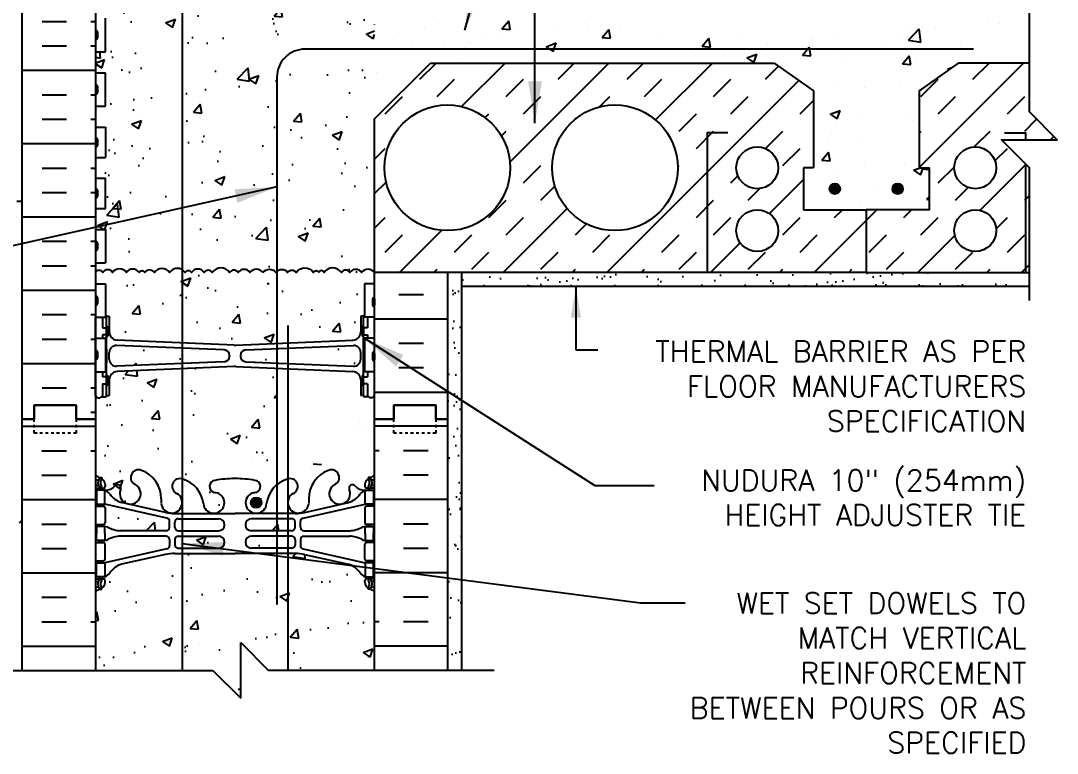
# Model space of a CAD drawing. Header units: inches. Extents: x 192.3 to 286.3, y 36.4 to 105.7.
# Drawn here: x 249.15 to 286.27, y 65.71 to 91.95 of the extents above; entities that cross this region are included whole.
import ezdxf

# ---------------------------------------------------------------- set-up
doc = ezdxf.new("R2010")
doc.units = ezdxf.units.IN
doc.header["$LTSCALE"] = 0.5
doc.header["$MEASUREMENT"] = 0
doc.linetypes.add('DASHED2', pattern=[0.375, 0.25, -0.125])
for name, color, linetype in [('HATCH', 12, 'Continuous'), ('line25', 2, 'Continuous'), ('LINE3', 3, 'Continuous'), ('LINE50', 5, 'Continuous'), ('LINE9', 9, 'Continuous'), ('TEXT', 4, 'Continuous'), ('Web_Edge', 9, 'Continuous')]:
    doc.layers.add(name, color=color, linetype=linetype)
doc.styles.add('DIM', font='romans.shx', dxfattribs={"width": 0.7})
doc.styles.add('ROMANS', font='romans.shx', dxfattribs={"height": 0.75})
doc.styles.get("Standard").update_dxf_attribs({"font": 'romans.shx', "height": 0.75})
doc.linetypes.add('STEEL', pattern='A,0.5,-0.2,["X",Standard,S=0.1,R=0,X=-0.1,Y=-0.05],-0.1', length=0.8)
doc.dimstyles.new('ext_12', dxfattribs={"dimscale": 12, "dimtxt": 0.09375, "dimasz": 0.09375, "dimexe": 0.09375, "dimexo": 0.0625, "dimgap": 0.0625, "dimtad": 1, "dimdec": 1, "dimzin": 3, "dimdsep": 46, "dimlunit": 4, "dimtxsty": 'DIM', "dimcen": 0.09, "dimdle": 0.09375, "dimclrt": 4, "dimadec": 0, "dimazin": 0, "dimtfac": 1, "dimtdec": 1, "dimtmove": 2, "dimatfit": 3, "dimfxl": 1, "dimfrac": 2, "dimtolj": 1, "dimtzin": 0, "dimarcsym": 0})
doc.dimstyles.new('ext_8', dxfattribs={"dimscale": 8, "dimtxt": 0.09375, "dimasz": 0.09375, "dimexe": 0.09375, "dimexo": 0.0625, "dimgap": 0.0625, "dimtad": 1, "dimdec": 1, "dimzin": 3, "dimdsep": 46, "dimlunit": 4, "dimtxsty": 'DIM', "dimcen": 0.09, "dimdle": 0.09375, "dimclrt": 4, "dimadec": 0, "dimazin": 0, "dimtfac": 1, "dimtdec": 1, "dimtmove": 2, "dimatfit": 3, "dimfxl": 1, "dimfrac": 2, "dimtolj": 1, "dimtzin": 0, "dimarcsym": 0})
pattern_1 = [(50, (0, 0), (3.5863, -0.31376), [0.375, -4.125]), (355, (0, 0), (-0.693757, 3.76096), [0.3, -3.3]), (100.4514, (0.299, -0.026), (2.892547, 3.447198), [0.3187, -3.50571]), (46.1842, (0, 1), (5.336205, -0.827595), [0.5625, -6.1875]), (96.6356, (0.4447, 0.931), (4.67331, 4.87059), [0.47805, -5.25856]), (351.1842, (0, 1), (4.67331, 4.87059), [0.45, -4.95]), (21, (0.5, 0.75), (2.984535, -2.013094), [0.375, -4.125]), (326, (0.5, 0.75), (1.216577, 3.62575), [0.3, -3.3]), (71.4514, (0.7487, 0.5822), (4.201113, 1.612652), [0.3187, -3.50571]), (37.5, (0, 0), (0.060799, 1.664469), [0, -3.26, 0, -3.35, 0, -3.3125]), (7.5, (0, 0), (1.315348, 1.972059), [0, -1.91, 0, -3.185, 0, -1.2625]), (327.5, (-1.115, 0), (2.669112, -0.1127744), [0, -1.25, 0, -3.9, 0, -5.175]), (317.5, (-1.615, 0), (2.91593, 0.500525), [0, -1.625, 0, -2.59, 0, -3.675])]

msp = doc.modelspace()

# ---------------------------------------------------------------- hatches: boundary and pattern name
at = {"layer": 'HATCH'}
h = msp.add_hatch(dxfattribs=at)
h.set_pattern_fill('AR-CONC', color=256, scale=0.5)
h.set_pattern_definition([(50, (0, 0), (3.5863, -0.31376), [0.375, -4.125]), (355, (0, 0), (-0.693757, 3.76096), [0.3, -3.3]), (100.4514, (0.299, -0.026), (2.892544, 3.4472), [0.3187, -3.50571]), (46.1842, (0, 1), (5.33621, -0.827596), [0.5625, -6.1875]), (96.6356, (0.4447, 0.931), (4.67331, 4.87059), [0.47805, -5.25857]), (351.1842, (0, 1), (4.67331, 4.87059), [0.45, -4.95]), (21, (0.5, 0.75), (2.984535, -2.013094), [0.375, -4.125]), (326, (0.5, 0.75), (1.216577, 3.62575), [0.3, -3.3]), (71.4514, (0.7487, 0.5822), (4.20111, 1.612656), [0.3187, -3.50571]), (37.5, (0, 0), (0.060799, 1.664469), [0, -3.26, 0, -3.35, 0, -3.3125]), (7.5, (0, 0), (1.315348, 1.972059), [0, -1.91, 0, -3.185, 0, -1.2625]), (327.5, (-1.115, 0), (2.669112, -0.1127744), [0, -1.25, 0, -3.9, 0, -5.175]), (317.5, (-1.615, 0), (2.91593, 0.500525), [0, -1.625, 0, -2.59, 0, -3.675])])
h.paths.add_polyline_path([(261.587, 72.037), (261.482, 72.037, -0.168672), (261.296, 72.187, 0.17445), (260.888, 72.482), (259.307, 72.835, 0.054974), (258.981, 72.871), (256.823, 72.871), (254.665, 72.871, 0.054974), (254.338, 72.835), (252.757, 72.482, 0.17445), (252.35, 72.187, -0.168672), (252.164, 72.037), (252.059, 72.037), (252.059, 71.967), (252.106, 71.967, -0.414214), (252.169, 71.905), (252.169, 71.837, -0.249069), (252.059, 71.63), (252.059, 71.588), (251.969, 71.588, 0.088416), (251.823, 71.491), (251.823, 68.683), (256.026, 68.683), (257.026, 67.683), (257.026, 69.683), (258.026, 68.683), (261.823, 68.683), (261.823, 71.491, 0.08841), (261.677, 71.588), (261.587, 71.588), (261.587, 71.63, -0.249069), (261.477, 71.837), (261.477, 71.905, -0.414214), (261.539, 71.967), (261.587, 71.967)])
h.paths.add_polyline_path([(261.823, 104.683), (261.279, 104.683), (261.306, 104.535), (261.007, 104.562), (261.109, 104.683), (257.698, 104.683), (256.698, 105.683), (256.698, 103.683), (255.698, 104.683), (251.823, 104.683), (251.823, 101.876, 0.088416), (251.969, 101.778), (252.059, 101.778), (252.059, 101.736, -0.249069), (252.169, 101.529), (252.169, 101.462, -0.414214), (252.106, 101.399), (252.059, 101.399), (252.059, 101.329), (252.164, 101.329, -0.168672), (252.35, 101.18, 0.17445), (252.757, 100.884), (254.338, 100.531, 0.054974), (254.665, 100.495), (256.823, 100.495), (258.981, 100.495, 0.054974), (259.307, 100.531), (260.888, 100.884, 0.17445), (261.296, 101.18, -0.168672), (261.482, 101.329), (261.587, 101.329), (261.587, 101.399), (261.539, 101.399, -0.414214), (261.477, 101.462), (261.477, 101.529, -0.249069), (261.587, 101.736), (261.587, 101.778), (261.677, 101.778, 0.08841), (261.823, 101.876)])
h = msp.add_hatch(dxfattribs=at)
h.set_pattern_fill('INSUL', color=256, scale=7, style=0)
h.set_pattern_definition([(0, (-2674.339, -319.3263), (0, 2.625), []), (0, (-2674.339, -318.4513), (0, 2.625), [0.875, -0.875]), (0, (-2674.339, -317.5763), (0, 2.625), [0.875, -0.875])])
h.paths.add_polyline_path([(249.198, 77.683), (249.635, 77.683), (249.635, 78.183), (251.135, 78.183), (251.135, 77.683), (251.823, 77.683), (251.823, 95.683), (251.135, 95.683), (251.135, 96.183), (249.635, 96.183), (249.635, 95.683), (249.198, 95.683)])
h = msp.add_hatch(dxfattribs=at)
h.set_pattern_fill('INSUL', color=256, scale=7, style=0)
h.set_pattern_definition([(0, (66.69, -49.9766), (0, 2.625), []), (0, (66.69, -49.1016), (0, 2.625), [0.875, -0.875]), (0, (66.69, -48.2266), (0, 2.625), [0.875, -0.875])])
h.paths.add_polyline_path([(264.448, 95.683), (264.01, 95.683), (264.01, 96.183), (262.51, 96.183), (262.51, 95.683), (261.823, 95.683), (261.823, 92.433), (264.448, 92.433)])
h.paths.add_polyline_path([(264.448, 82.933), (261.823, 82.933), (261.823, 77.683), (262.51, 77.683), (262.51, 78.183), (264.01, 78.183), (264.01, 77.683), (264.448, 77.683)])
h = msp.add_hatch(dxfattribs=at)
h.set_pattern_fill('AR-CONC', color=256, scale=0.5, style=0)
h.set_pattern_definition(pattern_1)
edge = h.paths.add_edge_path()
edge.add_line((251.823, 92.038), (252.188, 92.038))
edge.add_line((252.188, 92.038), (252.188, 90.838))
edge.add_line((252.188, 90.838), (251.823, 90.838))
edge.add_line((251.823, 90.838), (251.823, 90.088))
edge.add_line((251.823, 90.088), (252.188, 90.088))
edge.add_line((252.188, 90.088), (252.188, 88.888))
edge.add_line((252.188, 88.888), (251.823, 88.888))
edge.add_line((251.823, 88.888), (251.823, 88.138))
edge.add_line((251.823, 88.138), (252.188, 88.138))
edge.add_line((252.188, 88.138), (252.188, 87.058))
edge.add_line((252.188, 87.058), (251.823, 87.058))
edge.add_line((251.823, 87.058), (251.823, 86.308))
edge.add_line((251.823, 86.308), (252.188, 86.308))
edge.add_line((252.188, 86.308), (252.188, 85.228))
edge.add_line((252.188, 85.228), (251.823, 85.228))
edge.add_line((251.823, 85.228), (251.823, 84.478))
edge.add_line((251.823, 84.478), (252.188, 84.478))
edge.add_line((252.188, 84.478), (252.188, 83.278))
edge.add_line((252.188, 83.278), (251.823, 83.278))
edge.add_line((251.823, 83.278), (251.823, 82.94))
edge.add_arc((251.954, 82.852), 0.158, 32.6318, 146.1455, ccw=False)
edge.add_arc((252.265, 82.813), 0.217, 35, 145, ccw=False)
edge.add_arc((252.688, 82.765), 0.3, 35, 145, ccw=False)
edge.add_arc((253.161, 82.778), 0.278, 35, 145, ccw=False)
edge.add_arc((253.489, 82.867), 0.122, 35, 145, ccw=False)
edge.add_arc((253.762, 82.816), 0.211, 35, 145, ccw=False)
edge.add_arc((254.208, 82.746), 0.333, 35, 145, ccw=False)
edge.add_arc((254.758, 82.743), 0.339, 59.3989, 145, ccw=False)
edge.add_line((254.931, 83.035), (254.931, 92.53))
edge.add_arc((254.758, 92.239), 0.339, 59.3989, 145)
edge.add_arc((254.208, 92.242), 0.333, 35, 145)
edge.add_arc((253.762, 92.312), 0.211, 35, 145)
edge.add_arc((253.489, 92.363), 0.122, 35, 145)
edge.add_arc((253.161, 92.274), 0.278, 35, 145)
edge.add_arc((252.688, 92.261), 0.3, 35, 145)
edge.add_arc((252.265, 92.309), 0.217, 35, 73.5627)
edge.add_line((252.326, 92.517), (252.326, 92.399))
edge.add_line((252.326, 92.399), (252.226, 92.399))
edge.add_arc((252.176, 92.399), 0.05, -90, 0, ccw=False)
edge.add_line((252.176, 92.349), (252.026, 92.349))
edge.add_line((252.026, 92.349), (251.996, 92.319))
edge.add_line((251.996, 92.319), (251.906, 92.319))
edge.add_line((251.906, 92.319), (251.823, 92.403))
edge.add_line((251.823, 92.403), (251.823, 92.038))
h = msp.add_hatch(dxfattribs=at)
h.set_pattern_fill('AR-CONC', color=256, scale=0.5, style=0)
h.set_pattern_definition([(50, (-3.0853, 7.8178), (3.5863, -0.31376), [0.375, -4.125]), (355, (-3.0853, 7.8178), (-0.693757, 3.76096), [0.3, -3.3]), (100.4514, (-2.7865, 7.7916), (2.892547, 3.447198), [0.3187, -3.50571]), (46.1842, (-3.0853, 8.818), (5.336205, -0.827595), [0.5625, -6.1875]), (96.6356, (-2.6406, 8.749), (4.67331, 4.87059), [0.47805, -5.25856]), (351.1842, (-3.0853, 8.818), (4.67331, 4.87059), [0.45, -4.95]), (21, (-2.5853, 8.5678), (2.984535, -2.013094), [0.375, -4.125]), (326, (-2.5853, 8.5678), (1.216577, 3.62575), [0.3, -3.3]), (71.4514, (-2.3366, 8.4), (4.201113, 1.612652), [0.3187, -3.50571]), (37.5, (-3.0853, 7.8178), (0.060799, 1.664469), [0, -3.26, 0, -3.35, 0, -3.3125]), (7.5, (-3.0853, 7.8178), (1.315348, 1.972059), [0, -1.91, 0, -3.185, 0, -1.2625]), (327.5, (-4.2003, 7.8178), (2.669112, -0.1127744), [0, -1.25, 0, -3.9, 0, -5.175]), (317.5, (-4.7003, 7.8178), (2.91593, 0.500525), [0, -1.625, 0, -2.59, 0, -3.675])])
h.paths.add_polyline_path([(253.322, 92.5, 0.416028), (252.934, 92.433, 0.520567), (252.442, 92.433, 0.520567), (252.087, 92.433, 0.540212), (251.823, 92.436), (251.823, 92.038), (252.188, 92.038), (252.188, 90.838), (251.823, 90.838), (251.823, 90.088), (252.188, 90.088), (252.188, 88.888), (251.823, 88.888), (251.823, 88.138), (252.188, 88.138), (252.188, 87.058), (251.823, 87.058), (251.823, 86.308), (252.188, 86.308), (252.188, 85.228), (251.823, 85.228), (251.823, 84.478), (252.188, 84.478), (252.188, 83.278), (251.823, 83.278), (251.823, 82.94, -0.540212), (252.087, 82.937, -0.520567), (252.442, 82.937, -0.520567), (252.934, 82.937, -0.416028), (253.322, 83.005)])
h = msp.add_hatch(dxfattribs=at)
h.set_pattern_fill('AR-CONC', color=256, scale=0.5, style=0)
h.set_pattern_definition(pattern_1)
h.paths.add_polyline_path([(258.323, 89.933, -0.414214), (259.323, 90.933), (261.823, 90.933), (261.823, 92.396), (261.746, 92.319), (261.656, 92.319), (261.626, 92.349), (261.476, 92.349, -0.414214), (261.426, 92.399), (261.326, 92.399), (261.326, 92.513, 0.118855), (261.236, 92.433, 0.48966), (260.77, 92.433, 0.48966), (260.303, 92.433, 0.520567), (259.884, 92.433, 0.520567), (259.578, 92.433, 0.224697), (259.296, 92.594, 0.224697), (259.014, 92.433, 0.520567), (258.708, 92.433, 0.520567), (258.289, 92.433, 0.48966), (257.823, 92.433, 0.48966), (257.356, 92.433, 0.520567), (256.937, 92.433, 0.520567), (256.631, 92.433, 0.520567), (256.01, 92.433, 0.520567), (255.718, 92.433, 0.520567), (255.263, 92.433, 0.520567), (255.036, 92.433, 0.106864), (254.931, 92.53), (254.931, 83.035, -0.106864), (255.036, 82.937, -0.520567), (255.263, 82.937, -0.520567), (255.718, 82.937, -0.520567), (256.01, 82.937, -0.520567), (256.631, 82.937, -0.520567), (256.937, 82.937, -0.520567), (257.356, 82.937, -0.48966), (257.823, 82.937, -0.48966), (258.289, 82.937, -0.050478), (258.323, 82.977)])
h = msp.add_hatch(dxfattribs=at)
h.set_pattern_fill('AR-CONC', color=256, scale=0.5, style=0)
h.set_pattern_definition(pattern_1)
h.paths.add_polyline_path([(261.823, 90.933), (259.323, 90.933, 0.414214), (258.323, 89.933), (258.323, 82.977, -0.458053), (258.708, 82.937, -0.520567), (259.014, 82.937, -0.520567), (259.636, 82.937, -0.715411), (259.823, 82.933, -0.715411), (260.01, 82.937, -0.520567), (260.631, 82.937, -0.520567), (260.937, 82.937, -0.520567), (261.356, 82.937, -0.48966), (261.823, 82.937), (261.823, 83.278), (261.458, 83.278), (261.458, 84.478), (261.823, 84.478)])
h = msp.add_hatch(dxfattribs=at)
h.set_pattern_fill('AR-CONC', color=256, scale=0.5, style=0)
h.set_pattern_definition(pattern_1)
h.paths.add_polyline_path([(254.931, 83.035, 0.391901), (254.481, 82.937, 0.520567), (253.935, 82.937, 0.520567), (253.589, 82.937, 0.520567), (253.389, 82.937, 0.520567), (252.934, 82.937, 0.520567), (252.442, 82.937, 0.520567), (252.087, 82.937, 0.540212), (251.823, 82.94), (251.823, 82.528), (252.188, 82.528), (252.188, 81.416, -0.327813), (252.223, 81.368), (252.323, 81.368), (252.323, 80.807, 0.390098), (252.598, 80.508), (254.931, 80.407)])
h = msp.add_hatch(dxfattribs=at)
h.set_pattern_fill('AR-CONC', color=256, scale=0.5, style=0)
h.set_pattern_definition(pattern_1)
h.paths.add_polyline_path([(258.323, 82.977, 0.050478), (258.289, 82.937, 0.48966), (257.823, 82.937, 0.48966), (257.356, 82.937, 0.520567), (256.937, 82.937, 0.520567), (256.631, 82.937, 0.520567), (256.01, 82.937, 0.520567), (255.718, 82.937, 0.520567), (255.263, 82.937, 0.520567), (255.036, 82.937, 0.106864), (254.931, 83.035), (254.931, 80.407), (256.806, 80.325, 0.020761), (256.823, 80.324, 0.020761), (256.839, 80.325), (258.323, 80.389)])
h = msp.add_hatch(dxfattribs=at)
h.set_pattern_fill('AR-CONC', color=256, scale=0.5, style=0)
h.set_pattern_definition(pattern_1)
h.paths.add_polyline_path([(259.636, 82.937, 0.520567), (259.014, 82.937, 0.520567), (258.708, 82.937, 0.458053), (258.323, 82.977), (258.323, 80.389), (261.048, 80.508, 0.390098), (261.323, 80.807), (261.323, 81.368), (261.423, 81.368, -0.327813), (261.458, 81.416), (261.458, 82.528), (261.823, 82.528), (261.823, 82.937, 0.48966), (261.356, 82.937, 0.520567), (260.937, 82.937, 0.520567), (260.631, 82.937, 0.520567), (260.01, 82.937, 0.715411), (259.823, 82.933, 0.715411)])
h = msp.add_hatch(dxfattribs=at)
h.set_pattern_fill('AR-SAND', color=256, scale=0.5, style=0)
h.set_pattern_definition([(37.5, (66.68995, -49.9766), (-0.0314967, 0.963412), [0, -0.76, 0, -0.85, 0, -0.8125]), (7.5, (66.69, -49.9766), (0.8848884, 1.411073), [0, -0.41, 0, -0.685, 0, -0.2625]), (327.5, (66.07495, -49.9766), (1.557071, 0.0028295), [0, -0.25, 0, -0.9, 0, -1.175]), (317.5, (66.075, -49.9766), (1.503063, 0.438838), [0, -0.125, 0, -0.59, 0, -0.675])])
h.paths.add_polyline_path([(264.948, 82.933), (264.448, 82.933), (264.448, 77.683), (264.448, 68.683), (264.948, 68.683)])
h = msp.add_hatch(dxfattribs=at)
h.set_pattern_fill('AR-SAND', color=256, scale=0.5, style=0)
h.set_pattern_definition([(37.5, (61.8866, 8.7949), (-0.0314967, 0.963412), [0, -0.76, 0, -0.85, 0, -0.8125]), (7.5, (61.8866, 8.7949), (0.8848884, 1.411073), [0, -0.41, 0, -0.685, 0, -0.2625]), (327.5, (61.2716, 8.7949), (1.557071, 0.0028295), [0, -0.25, 0, -0.9, 0, -1.175]), (317.5, (61.2716, 8.7949), (1.503063, 0.438838), [0, -0.125, 0, -0.59, 0, -0.675])])
h.paths.add_polyline_path([(264.948, 82.933), (264.948, 82.433), (285.265, 82.433), (285.265, 82.933), (279.426, 82.933)])
h = msp.add_hatch(dxfattribs=at)
h.set_pattern_fill('AR-CONC', color=256, scale=0.5, style=0)
h.set_pattern_definition(pattern_1)
h.paths.add_polyline_path([(254.931, 80.224), (252.583, 80.317, 0.425773), (252.323, 80.067), (252.323, 79.829, 0.425773), (252.583, 79.58), (254.931, 79.672)])
h = msp.add_hatch(dxfattribs=at)
h.set_pattern_fill('AR-CONC', color=256, scale=0.5, style=0)
h.set_pattern_definition(pattern_1)
h.paths.add_polyline_path([(258.323, 80.209), (257.206, 80.165, 0.390098), (257.023, 79.966), (257.023, 79.931, 0.390098), (257.206, 79.731), (258.323, 79.687)])
h = msp.add_hatch(dxfattribs=at)
h.set_pattern_fill('AR-CONC', color=256, scale=0.5, style=0)
h.set_pattern_definition(pattern_1)
h.paths.add_polyline_path([(261.323, 80.067, 0.425773), (261.063, 80.317), (258.715, 80.224), (258.715, 79.672), (261.063, 79.58, 0.425773), (261.323, 79.829)])
h = msp.add_hatch(dxfattribs=at)
h.set_pattern_fill('AR-CONC', color=256, scale=0.5, style=0)
h.set_pattern_definition(pattern_1)
h.paths.add_polyline_path([(254.931, 79.49), (252.598, 79.388, 0.390098), (252.323, 79.089), (252.323, 78.528), (252.223, 78.528, -0.414214), (252.173, 78.478), (252.023, 78.478), (251.993, 78.448), (251.903, 78.448), (251.823, 78.528), (251.823, 77.683), (251.823, 75.683, 0.088416), (251.969, 75.586), (252.059, 75.586), (252.059, 75.544, -0.249069), (252.169, 75.337), (252.169, 75.27, -0.414214), (252.106, 75.207), (252.059, 75.207), (252.059, 75.137), (252.164, 75.137, -0.155529), (252.339, 75.003, 0.180914), (252.757, 74.692), (254.338, 74.339, 0.054974), (254.665, 74.303), (254.931, 74.303), (254.931, 74.693, -0.963626), (254.182, 74.666), (254.182, 74.831, 0.311223), (253.473, 75.847, 1.000415), (253.26, 75.335, -1.000415), (253.473, 75.847, -0.311223), (254.182, 74.831), (254.182, 74.666, 1.661382), (254.743, 75.018, -0.95183), (254.931, 75.539)])
h = msp.add_hatch(dxfattribs=at)
h.set_pattern_fill('AR-CONC', color=256, scale=0.5, style=0)
h.set_pattern_definition(pattern_1)
h.paths.add_polyline_path([(258.323, 79.507), (256.839, 79.572, 0.020761), (256.823, 79.573, 0.020761), (256.806, 79.572), (254.931, 79.49), (254.931, 75.539, -0.024679), (254.957, 75.53, -0.30095), (255.693, 74.657, 1.661382), (256.254, 75.01, 0.055617), (256.075, 75.056, -0.843243), (256.109, 75.488, -0.047544), (256.823, 75.553, -0.047544), (257.537, 75.488, -0.843243), (257.571, 75.056, 0.055617), (257.392, 75.01, 1.661382), (257.953, 74.657, -0.193861), (258.323, 75.336)])
h.paths.add_polyline_path([(257.769, 74.689, -1), (257.394, 74.689, -1)], flags=16)
h = msp.add_hatch(dxfattribs=at)
h.set_pattern_fill('AR-CONC', color=256, scale=0.5, style=0)
h.set_pattern_definition(pattern_1)
h.paths.add_polyline_path([(254.479, 74.018, 0.351061), (254.381, 74.14), (252.164, 74.637), (252.059, 74.637), (252.059, 74.567), (252.106, 74.567, -0.414214), (252.169, 74.505), (252.169, 73.97, -0.414214), (252.106, 73.907), (252.059, 73.907), (252.059, 73.837), (252.155, 73.837, -0.134256), (252.267, 73.809, 0.100756), (252.716, 73.681), (254.354, 73.681, 0.414214), (254.479, 73.806)])
h = msp.add_hatch(dxfattribs=at)
h.set_pattern_fill('AR-CONC', color=256, scale=0.5, style=0)
h.set_pattern_definition(pattern_1)
h.paths.add_polyline_path([(258.323, 74.116), (257.414, 74.116, 1), (257.414, 73.682), (258.323, 73.682)], flags=17)
h.paths.add_polyline_path([(258.715, 74.116), (258.323, 74.116), (258.323, 73.682), (258.715, 73.682)], flags=16)
h = msp.add_hatch(dxfattribs=at)
h.set_pattern_fill('AR-CONC', color=256, scale=0.5, style=0)
h.set_pattern_definition(pattern_1)
h.paths.add_polyline_path([(256.231, 73.492), (254.931, 73.492), (254.931, 73.058), (256.231, 73.058, 1)], flags=17)
h = msp.add_hatch(dxfattribs=at)
h.set_pattern_fill('AR-CONC', color=256, scale=0.5, style=0)
h.set_pattern_definition(pattern_1)
h.paths.add_polyline_path([(258.323, 73.492), (257.414, 73.492, 1), (257.414, 73.058), (258.323, 73.058)], flags=17)
h.paths.add_polyline_path([(258.715, 73.492), (258.323, 73.492), (258.323, 73.058), (258.715, 73.058)], flags=16)
at = {"layer": 'LINE3'}
for points in [[(278.488, 85.933, 1), (278.113, 85.933, 1)], [(280.738, 85.933, 1), (280.363, 85.933, 1)], [(257.769, 74.689, 1), (257.394, 74.689, 1)]]:
    msp.add_hatch(color=256, dxfattribs=at).paths.add_polyline_path(points)

# ---------------------------------------------------------------- linework, layer by layer
at = {"layer": 'HATCH'}
for p, q in [((263.609, 91.694), (263.609, 91.694)), ((264.122, 91.845), (264.122, 91.845)), ((266.382, 91.664), (266.623, 91.951)), ((266.681, 91.638), (266.623, 91.951)), ((266.792, 91.733), (266.792, 91.733)), ((268.249, 91.742), (268.249, 91.742)), ((269.38, 91.837), (269.38, 91.837)), ((280.97, 91.797), (280.97, 91.797)), ((281.922, 91.689), (281.922, 91.689)), ((283.816, 91.939), (283.816, 91.939)), ((284.212, 91.849), (284.212, 91.849)), ((265.652, 91.368), (265.652, 91.368)), ((266.222, 91.421), (266.222, 91.421)), ((266.382, 91.664), (266.681, 91.638)), ((269.461, 91.62), (269.461, 91.62)), ((269.968, 91.35), (270.209, 91.638)), ((269.968, 91.35), (270.267, 91.324)), ((270.267, 91.324), (270.209, 91.637)), ((270.639, 91.597), (270.639, 91.597)), ((272.13, 91.507), (272.13, 91.507)), ((273.554, 91.036), (273.795, 91.324)), ((273.853, 91.01), (273.795, 91.324)), ((274.799, 91.394), (274.799, 91.394)), ((278.445, 91.477), (278.445, 91.477)), ((280.67, 91.524), (280.67, 91.524)), ((280.933, 91.253), (281.323, 91.659)), ((281.296, 91.349), (281.296, 91.349)), ((281.378, 91.184), (281.323, 91.659)), ((262.508, 91.287), (262.508, 91.287)), ((263.126, 91.047), (263.126, 91.047)), ((264.328, 91.172), (264.328, 91.172)), ((265.076, 91.007), (265.076, 91.007)), ((265.177, 91.174), (265.177, 91.174)), ((267.723, 91.097), (267.723, 91.097)), ((267.846, 91.061), (267.846, 91.061)), ((267.968, 91.02), (268.318, 91.154)), ((267.968, 91.02), (268.217, 90.852)), ((268.217, 90.852), (268.318, 91.154)), ((270.515, 90.948), (270.515, 90.948)), ((273.554, 91.036), (273.853, 91.01)), ((275.878, 91.125), (275.878, 91.125)), ((277.141, 90.723), (277.382, 91.01)), ((277.44, 90.696), (277.382, 91.01)), ((277.468, 91.282), (277.468, 91.282)), ((277.513, 91.109), (277.513, 91.109)), ((280.137, 91.169), (280.137, 91.169)), ((280.933, 91.253), (281.378, 91.184)), ((282.806, 91.056), (282.806, 91.056)), ((264.807, 90.596), (264.807, 90.596)), ((273.184, 90.835), (273.184, 90.835)), ((273.281, 90.75), (273.281, 90.75)), ((274.367, 90.695), (274.367, 90.695)), ((275.154, 90.619), (275.504, 90.754)), ((275.154, 90.619), (275.403, 90.452)), ((275.403, 90.452), (275.504, 90.754)), ((275.619, 90.859), (275.619, 90.859)), ((275.853, 90.723), (275.853, 90.723)), ((277.141, 90.723), (277.439, 90.697)), ((278.38, 90.848), (278.38, 90.848)), ((278.522, 90.61), (278.522, 90.61)), ((280.727, 90.409), (280.968, 90.696)), ((281.026, 90.383), (280.968, 90.696)), ((263.442, 89.854), (264.022, 90.433)), ((264.938, 88.874), (266.497, 90.433)), ((266.666, 86.891), (270.209, 90.433)), ((268.392, 89.854), (268.972, 90.433)), ((270.867, 89.854), (271.446, 90.433)), ((271.885, 88.396), (273.921, 90.433)), ((275.817, 89.854), (276.287, 90.324)), ((280.727, 90.409), (281.026, 90.383)), ((281.191, 90.497), (281.191, 90.497)), ((281.316, 86.691), (285.058, 90.433)), ((282.339, 90.219), (282.508, 90.284)), ((282.339, 90.219), (282.379, 90.193)), ((283.241, 89.854), (283.821, 90.433)), ((283.507, 90.508), (283.507, 90.508)), ((261.891, 90.095), (261.891, 90.095)), ((264.061, 89.235), (264.68, 89.854)), ((266.536, 89.235), (267.155, 89.854)), ((271.486, 89.235), (272.104, 89.854)), ((273.961, 89.235), (274.579, 89.854)), ((280.91, 90.133), (280.91, 90.133)), ((281.385, 89.235), (282.004, 89.854)), ((270.134, 82.933), (277.013, 89.812)), ((278.384, 89.813), (278.384, 89.813)), ((279.355, 89.552), (279.355, 89.552)), ((280.607, 89.717), (280.607, 89.717)), ((262.205, 88.616), (262.824, 89.235)), ((267.155, 88.616), (267.773, 89.235)), ((269.879, 88.866), (270.248, 89.235)), ((274.579, 88.616), (275.198, 89.235)), ((277.054, 88.616), (277.536, 89.098)), ((282.004, 88.616), (282.623, 89.235)), ((284.479, 88.616), (285.098, 89.235)), ((278.138, 88.606), (278.488, 88.741)), ((278.387, 88.438), (278.489, 88.741)), ((265.781, 88.48), (265.917, 88.616)), ((272.723, 87.998), (273.342, 88.616)), ((278.138, 88.606), (278.387, 88.439)), ((279.142, 88.627), (279.142, 88.627)), ((280.849, 88.468), (280.849, 88.468)), ((281.09, 88.366), (281.09, 88.366)), ((285.098, 87.998), (285.524, 88.424)), ((266.364, 87.826), (266.536, 87.998)), ((273.342, 87.379), (273.961, 87.998)), ((275.817, 87.379), (276.435, 87.998)), ((278.323, 88.148), (278.323, 88.148)), ((281.185, 87.994), (281.185, 87.994)), ((281.316, 87.928), (281.385, 87.998)), ((283.295, 87.432), (283.86, 87.998)), ((278.174, 87.865), (278.174, 87.865)), ((279.291, 87.745), (279.291, 87.745)), ((286.021, 87.683), (286.143, 87.805)), ((261.823, 86.997), (262.205, 87.379)), ((276.435, 86.76), (277.054, 87.379)), ((277.834, 86.962), (278.075, 87.249)), ((278.04, 87.58), (278.04, 87.58)), ((278.133, 86.935), (278.075, 87.249)), ((284.035, 86.935), (284.479, 87.379)), ((277.834, 86.962), (278.133, 86.936)), ((267.155, 86.141), (267.773, 86.76)), ((272.676, 86.713), (272.723, 86.76)), ((278.262, 86.484), (278.262, 86.484)), ((279.372, 86.767), (279.372, 86.767)), ((280.788, 86.804), (280.788, 86.804)), ((281.123, 86.593), (281.357, 86.683)), ((281.123, 86.593), (281.372, 86.426)), ((281.372, 86.425), (281.458, 86.683)), ((281.421, 86.648), (281.45, 86.683)), ((281.421, 86.648), (281.676, 86.626)), ((282.004, 86.141), (282.58, 86.717)), ((283.501, 85.163), (285.143, 86.805)), ((261.823, 85.759), (262.235, 86.171)), ((274.579, 86.141), (274.831, 86.393)), ((275.957, 85.045), (277.176, 86.263)), ((267.773, 85.523), (268.275, 86.024)), ((275.198, 85.523), (275.614, 85.939)), ((277.976, 85.773), (277.976, 85.773)), ((278.169, 86.072), (278.169, 86.072)), ((279.87, 86.022), (279.87, 86.022)), ((280.838, 85.96), (280.838, 85.96)), ((282.623, 85.523), (283.077, 85.977)), ((265.917, 84.904), (266.536, 85.523)), ((273.342, 84.904), (273.961, 85.523)), ((279.223, 85.401), (279.223, 85.401)), ((281.596, 85.555), (281.676, 85.638)), ((281.596, 85.555), (281.676, 85.542)), ((285.098, 85.523), (285.265, 85.69)), ((266.421, 82.933), (268.713, 85.225)), ((278.292, 84.904), (278.571, 85.183)), ((279.426, 84.801), (279.808, 85.183)), ((280.767, 84.904), (281.046, 85.183)), ((261.823, 84.522), (262.205, 84.904)), ((266.536, 84.285), (267.155, 84.904)), ((269.011, 84.285), (269.404, 84.679)), ((273.961, 84.285), (274.579, 84.904)), ((276.435, 84.285), (277.054, 84.904)), ((277.558, 82.933), (279.426, 84.801)), ((281.385, 84.285), (282.004, 84.904)), ((284.076, 84.501), (284.479, 84.904)), ((262.205, 83.667), (262.824, 84.285)), ((262.709, 82.933), (264.219, 84.443)), ((264.68, 83.667), (265.299, 84.285)), ((269.63, 83.667), (270.248, 84.285)), ((272.104, 83.667), (272.723, 84.285)), ((277.054, 83.667), (277.673, 84.285)), ((279.529, 83.667), (280.148, 84.285)), ((281.271, 82.933), (282.599, 84.261)), ((284.479, 83.667), (285.098, 84.285)), ((273.846, 82.933), (274.912, 83.999)), ((265.299, 83.048), (265.917, 83.667)), ((267.773, 83.048), (268.392, 83.667)), ((272.723, 83.048), (273.342, 83.667)), ((275.198, 83.048), (275.817, 83.667)), ((280.148, 83.048), (280.767, 83.667)), ((282.623, 83.048), (283.241, 83.667)), ((284.983, 82.933), (285.265, 83.215)), ((263.946, 82.933), (264.061, 83.048)), ((268.896, 82.933), (269.011, 83.048)), ((271.371, 82.933), (271.486, 83.048)), ((276.321, 82.933), (276.435, 83.048)), ((278.796, 82.933), (278.91, 83.048)), ((283.745, 82.933), (283.86, 83.048)), ((249.198, 77.424), (251.823, 77.424)), ((261.096, 77.456), (261.096, 77.456)), ((261.266, 77.561), (261.266, 77.561)), ((261.492, 77.439), (261.492, 77.439)), ((264.448, 77.424), (261.823, 77.424)), ((249.911, 76.549), (250.786, 76.549)), ((251.661, 76.549), (251.823, 76.549)), ((261.984, 76.549), (261.823, 76.549)), ((263.734, 76.549), (262.859, 76.549)), ((257.398, 76.219), (257.398, 76.219)), ((259.548, 75.963), (259.548, 75.963)), ((259.62, 76.083), (259.918, 76.057)), ((249.911, 75.674), (250.786, 75.674)), ((263.734, 75.674), (262.859, 75.674)), ((249.198, 74.799), (251.823, 74.799)), ((264.448, 74.799), (261.823, 74.799)), ((249.911, 73.924), (250.786, 73.924)), ((263.734, 73.924), (262.859, 73.924)), ((249.911, 73.049), (250.786, 73.049)), ((263.734, 73.049), (262.859, 73.049)), ((249.198, 72.174), (251.823, 72.174)), ((264.448, 72.174), (261.823, 72.174)), ((249.911, 71.299), (250.786, 71.299)), ((263.734, 71.299), (262.859, 71.299)), ((249.911, 70.424), (250.786, 70.424)), ((251.661, 70.424), (251.823, 70.424)), ((261.984, 70.424), (261.823, 70.424)), ((263.734, 70.424), (262.859, 70.424)), ((249.198, 69.549), (251.823, 69.549)), ((255.534, 69.632), (255.534, 69.632)), ((264.448, 69.549), (261.823, 69.549))]:
    msp.add_line(p, q, dxfattribs=at)
for points in [[(257.823, 82.937, 0.48966), (257.356, 82.937, 0.520567), (256.937, 82.937, 0.520567), (256.631, 82.937, 0.520567), (256.01, 82.937, 0.520567), (255.718, 82.937, 0.520567), (255.263, 82.937, 0.520567), (255.036, 82.937, 0.520567), (254.481, 82.937, 0.520567), (253.935, 82.937, 0.520567), (253.589, 82.937, 0.520567), (253.389, 82.937, 0.520567), (252.934, 82.937, 0.520567), (252.442, 82.937, 0.520567), (252.087, 82.937, 0.540212), (251.823, 82.94)], [(257.823, 82.937, -0.48966), (258.289, 82.937, -0.520567), (258.708, 82.937, -0.520567), (259.014, 82.937, -0.520567), (259.636, 82.937, -0.715411), (259.823, 82.933, -0.307914)], [(261.823, 82.937, 0.48966), (261.356, 82.937, 0.520567), (260.937, 82.937, 0.520567), (260.631, 82.937, 0.520567), (260.01, 82.937, 0.715411), (259.823, 82.933, 0.307914)]]:
    msp.add_lwpolyline(points, format="xyb", dxfattribs=at)
at = {"layer": 'line25'}
for p, q in [((251.823, 95.683), (251.823, 77.683)), ((252.188, 90.838), (252.188, 92.038)), ((251.823, 90.838), (252.188, 90.838)), ((261.823, 88.433), (263.823, 90.433)), ((263.823, 90.433), (276.132, 90.433)), ((276.132, 90.433), (277.536, 89.443)), ((251.823, 90.088), (252.188, 90.088)), ((252.188, 88.888), (252.188, 90.088)), ((277.536, 89.443), (277.536, 86.683)), ((251.823, 88.888), (252.188, 88.888)), ((261.823, 77.683), (261.823, 88.433)), ((251.823, 88.138), (252.188, 88.138)), ((252.188, 88.138), (252.188, 87.058)), ((251.823, 87.058), (252.188, 87.058)), ((277.536, 86.683), (277.176, 86.683)), ((277.176, 86.683), (277.176, 85.183)), ((251.823, 86.308), (252.188, 86.308)), ((252.188, 85.228), (252.188, 86.308)), ((251.823, 85.228), (252.188, 85.228)), ((277.176, 85.183), (279.426, 85.183)), ((279.426, 85.183), (279.426, 82.933)), ((251.823, 84.478), (252.188, 84.478)), ((252.188, 84.478), (252.188, 83.278)), ((251.823, 83.278), (252.188, 83.278)), ((279.426, 82.933), (261.823, 82.933)), ((251.823, 82.528), (252.188, 82.528)), ((252.188, 82.528), (252.188, 81.328)), ((261.458, 82.528), (261.458, 81.328)), ((261.823, 82.528), (261.458, 82.528)), ((251.823, 81.328), (252.188, 81.328)), ((261.823, 81.328), (261.458, 81.328)), ((251.823, 80.578), (252.188, 80.578)), ((252.188, 80.578), (252.188, 79.378)), ((261.823, 80.578), (261.458, 80.578)), ((261.458, 80.578), (261.458, 79.378)), ((251.823, 79.378), (252.188, 79.378)), ((261.823, 79.378), (261.458, 79.378)), ((251.823, 77.683), (251.823, 68.683)), ((261.823, 68.683), (261.823, 77.683))]:
    msp.add_line(p, q, dxfattribs=at)
msp.add_lwpolyline([(285.265, 90.433), (282.72, 90.433), (281.316, 89.443), (281.316, 86.683), (281.676, 86.683), (281.676, 85.183), (279.426, 85.183), (279.426, 82.933), (285.265, 82.933)], dxfattribs=at)
at = {"layer": 'LINE3'}
for p, q in [((254.931, 104.683), (254.931, 68.683)), ((258.715, 81.03), (258.715, 68.683))]:
    msp.add_line(p, q, dxfattribs=at)
at = {"layer": 'LINE3', "linetype": 'STEEL'}
msp.add_line((283.265, 90.933), (261.823, 90.933), dxfattribs=at)
at = {"layer": 'LINE3'}
msp.add_lwpolyline([(263.823, 90.933), (259.323, 90.933, 0.414214), (258.323, 89.933), (258.323, 71.059), (258.323, 71.059)], format="xyb", dxfattribs=at)
for centre in [(278.301, 85.933), (280.551, 85.933), (257.581, 74.689)]:
    msp.add_circle(centre, 0.188, dxfattribs=at)
at = {"layer": 'LINE50'}
for p, q in [((249.198, 77.683), (249.198, 95.683)), ((264.448, 77.683), (264.448, 82.933)), ((249.198, 68.683), (249.198, 77.683)), ((264.448, 68.683), (264.448, 77.683))]:
    msp.add_line(p, q, dxfattribs=at)
for points in [[(251.823, 77.683), (251.135, 77.683), (251.135, 78.183), (249.635, 78.183), (249.635, 77.683), (249.198, 77.683)], [(249.198, 77.683), (249.635, 77.683), (249.635, 78.183), (251.135, 78.183), (251.135, 77.683), (251.823, 77.683)], [(261.823, 77.683), (262.51, 77.683), (262.51, 78.183), (264.01, 78.183), (264.01, 77.683), (264.448, 77.683)], [(264.448, 77.683), (264.01, 77.683), (264.01, 78.183), (262.51, 78.183), (262.51, 77.683), (261.823, 77.683)]]:
    msp.add_lwpolyline(points, dxfattribs=at)
at = {"layer": 'LINE9'}
for p, q in [((251.823, 91.548), (251.823, 91.328)), ((251.823, 91.493), (251.823, 91.493)), ((251.823, 91.383), (251.823, 91.383)), ((251.863, 91.588), (251.863, 91.588)), ((251.903, 91.548), (251.903, 91.328)), ((251.863, 91.288), (251.863, 91.288)), ((251.823, 89.598), (251.823, 89.378)), ((251.823, 89.543), (251.823, 89.543)), ((251.863, 89.638), (251.863, 89.638)), ((251.903, 89.598), (251.903, 89.378)), ((251.823, 89.433), (251.823, 89.433)), ((251.863, 89.338), (251.863, 89.338)), ((251.823, 87.708), (251.823, 87.488)), ((251.823, 87.653), (251.823, 87.653)), ((251.863, 87.748), (251.863, 87.748)), ((251.903, 87.708), (251.903, 87.488)), ((251.823, 87.543), (251.823, 87.543)), ((251.863, 87.448), (251.863, 87.448)), ((251.823, 85.878), (251.823, 85.658)), ((251.823, 85.823), (251.823, 85.823)), ((251.863, 85.918), (251.863, 85.918)), ((251.903, 85.878), (251.903, 85.658)), ((249.01, 85.483), (249.198, 85.483)), ((251.823, 85.713), (251.823, 85.713)), ((251.863, 85.618), (251.863, 85.618)), ((251.823, 83.988), (251.823, 83.768)), ((251.823, 83.933), (251.823, 83.933)), ((251.863, 84.028), (251.863, 84.028)), ((251.903, 83.988), (251.903, 83.768)), ((251.823, 83.823), (251.823, 83.823)), ((251.863, 83.728), (251.863, 83.728)), ((264.948, 68.683), (264.948, 82.933)), ((285.265, 82.433), (264.948, 82.433)), ((251.823, 82.038), (251.823, 81.818)), ((251.863, 82.078), (251.863, 82.078)), ((251.903, 82.038), (251.903, 81.818)), ((261.783, 82.028), (261.783, 82.028)), ((251.823, 81.983), (251.823, 81.983)), ((251.823, 81.873), (251.823, 81.873)), ((251.863, 81.778), (251.863, 81.778)), ((261.743, 81.988), (261.743, 81.768)), ((261.743, 81.933), (261.743, 81.933)), ((261.743, 81.823), (261.743, 81.823)), ((261.783, 81.728), (261.783, 81.728)), ((261.823, 81.988), (261.823, 81.768)), ((251.823, 78.528), (251.823, 81.328)), ((252.073, 81.328), (252.073, 80.948)), ((252.223, 78.528), (252.223, 81.368)), ((252.223, 81.368), (252.323, 81.368)), ((252.223, 81.348), (252.223, 81.348)), ((252.323, 81.368), (252.323, 80.807)), ((261.423, 81.368), (261.323, 81.368)), ((261.323, 81.368), (261.323, 80.807)), ((261.423, 78.528), (261.423, 81.368)), ((261.423, 81.348), (261.423, 81.348)), ((261.573, 81.328), (261.573, 80.948)), ((261.823, 78.528), (261.823, 81.328)), ((252.223, 80.998), (252.273, 80.998)), ((252.273, 80.998), (252.273, 80.648)), ((261.373, 80.998), (261.373, 80.648)), ((261.423, 80.998), (261.373, 80.998)), ((252.073, 80.698), (252.073, 80.578)), ((252.223, 80.648), (252.273, 80.648)), ((261.423, 80.648), (261.373, 80.648)), ((261.573, 80.698), (261.573, 80.578)), ((256.439, 80.165), (252.583, 80.317)), ((256.806, 80.325), (252.598, 80.508)), ((256.839, 80.325), (261.048, 80.508)), ((257.206, 80.165), (261.063, 80.317)), ((251.823, 80.088), (251.823, 79.868)), ((251.823, 80.033), (251.823, 80.033)), ((251.823, 79.923), (251.823, 79.923)), ((251.863, 80.128), (251.863, 80.128)), ((251.863, 79.828), (251.863, 79.828)), ((251.903, 80.088), (251.903, 79.868)), ((252.323, 79.829), (252.323, 80.067)), ((256.623, 79.966), (256.623, 79.931)), ((257.023, 79.966), (257.023, 79.931)), ((261.323, 79.829), (261.323, 80.067)), ((261.743, 80.038), (261.743, 79.818)), ((261.743, 79.983), (261.743, 79.983)), ((261.743, 79.873), (261.743, 79.873)), ((261.783, 80.078), (261.783, 80.078)), ((261.823, 80.038), (261.823, 79.818)), ((256.439, 79.731), (252.583, 79.58)), ((256.806, 79.572), (252.598, 79.388)), ((256.839, 79.572), (261.048, 79.388)), ((257.206, 79.731), (261.063, 79.58)), ((261.783, 79.778), (261.783, 79.778)), ((252.073, 79.378), (252.073, 79.198)), ((252.223, 79.248), (252.273, 79.248)), ((252.273, 79.248), (252.273, 78.898)), ((252.323, 79.089), (252.323, 78.528)), ((261.323, 79.089), (261.323, 78.528)), ((261.423, 79.248), (261.373, 79.248)), ((261.373, 79.248), (261.373, 78.898)), ((261.573, 79.378), (261.573, 79.198)), ((252.073, 78.948), (252.073, 78.528)), ((252.223, 78.898), (252.273, 78.898)), ((261.423, 78.898), (261.373, 78.898)), ((261.573, 78.948), (261.573, 78.528)), ((251.823, 78.528), (251.903, 78.448)), ((251.903, 78.448), (251.993, 78.448)), ((252.073, 78.528), (251.993, 78.448)), ((252.023, 78.478), (252.173, 78.478)), ((252.073, 78.478), (252.173, 78.478)), ((252.223, 78.528), (252.323, 78.528)), ((261.423, 78.528), (261.323, 78.528)), ((261.573, 78.478), (261.473, 78.478)), ((261.623, 78.478), (261.473, 78.478)), ((261.573, 78.528), (261.653, 78.448)), ((261.743, 78.448), (261.653, 78.448)), ((261.823, 78.528), (261.743, 78.448)), ((257.026, 67.683), (257.026, 69.683)), ((257.026, 69.683), (258.026, 68.683)), ((247.952, 68.683), (256.026, 68.683)), ((256.026, 68.683), (257.026, 67.683)), ((266.099, 68.683), (258.026, 68.683))]:
    msp.add_line(p, q, dxfattribs=at)
at = {"layer": 'LINE9', "linetype": 'DASHED2'}
msp.add_line((249.104, 73.965), (249.198, 74.058), dxfattribs=at)
at = {"layer": 'LINE9'}
for points in [[(285.265, 81.933), (285.265, 86.683), (284.265, 87.683), (286.265, 87.683), (285.265, 88.683), (285.265, 93.433)], [(274.475, 87.933), (273.725, 87.933), (273.725, 82.933)], [(284.377, 87.933), (285.127, 87.933), (285.127, 87.683)], [(285.127, 86.821), (285.127, 82.933)], [(252.073, 80.948), (252.223, 80.948), (252.223, 80.698), (252.073, 80.698)], [(261.573, 80.948), (261.423, 80.948), (261.423, 80.698), (261.573, 80.698)], [(252.188, 80.198), (252.223, 80.198), (252.223, 79.698), (252.188, 79.698)], [(261.458, 80.198), (261.423, 80.198), (261.423, 79.698), (261.458, 79.698)], [(252.073, 78.948), (252.223, 78.948), (252.223, 79.198), (252.073, 79.198)], [(261.573, 78.948), (261.423, 78.948), (261.423, 79.198), (261.573, 79.198)]]:
    msp.add_lwpolyline(points, dxfattribs=at)
at = {"layer": 'LINE9', "linetype": 'DASHED2', "ltscale": 0.15}
for points in [[(251.135, 77.683), (251.135, 77.683), (251.135, 77.183), (249.635, 77.183), (249.635, 77.683), (249.635, 77.683)], [(264.01, 77.683), (264.01, 77.683), (264.01, 77.183), (262.51, 77.183), (262.51, 77.683), (262.51, 77.683)]]:
    msp.add_lwpolyline(points, dxfattribs=at)
at = {"layer": 'LINE9'}
for centre, radius in [((264.426, 86.683), 2.25), ((270.426, 86.683), 2.25), ((275.523, 86.683), 0.75), ((283.329, 86.683), 0.75), ((275.523, 84.433), 0.75), ((283.329, 84.433), 0.75)]:
    msp.add_circle(centre, radius, dxfattribs=at)
for centre, radius, start, end in [((251.863, 91.548), 0.04, 90, 180), ((251.863, 91.328), 0.04, 180, 270), ((251.863, 91.548), 0.04, 0, 90), ((251.863, 91.328), 0.04, 270, 0), ((251.863, 89.598), 0.04, 90, 180), ((251.863, 89.598), 0.04, 0, 90), ((251.863, 89.378), 0.04, 180, 270), ((251.863, 89.378), 0.04, 270, 0), ((251.863, 87.708), 0.04, 90, 180), ((251.863, 87.708), 0.04, 0, 90), ((251.863, 87.488), 0.04, 180, 270), ((251.863, 87.488), 0.04, 270, 0), ((251.863, 85.878), 0.04, 90, 180), ((251.863, 85.878), 0.04, 0, 90), ((251.863, 85.658), 0.04, 180, 270), ((251.863, 85.658), 0.04, 270, 0), ((251.863, 83.988), 0.04, 90, 180), ((251.863, 83.988), 0.04, 0, 90), ((251.863, 83.768), 0.04, 180, 270), ((251.863, 83.768), 0.04, 270, 0), ((251.863, 82.038), 0.04, 90, 180), ((251.863, 82.038), 0.04, 0, 90), ((261.783, 81.988), 0.04, 90, 180), ((261.783, 81.988), 0.04, 0, 90), ((251.863, 81.818), 0.04, 180, 270), ((251.863, 81.818), 0.04, 270, 0), ((261.783, 81.768), 0.04, 180, 270), ((261.783, 81.768), 0.04, 270, 0), ((252.173, 81.368), 0.05, 0, 72.5993), ((261.473, 81.368), 0.05, 107.4007, 180), ((252.623, 80.807), 0.3, 180, 265.2426), ((261.023, 80.807), 0.3, 274.7574, 0), ((252.573, 80.067), 0.25, 87.7479, 180), ((256.823, 80.524), 0.2, 265.2426, 270), ((256.823, 80.524), 0.2, 270, 274.7574), ((261.073, 80.067), 0.25, 0, 92.2521), ((251.863, 80.088), 0.04, 90, 180), ((251.863, 79.868), 0.04, 180, 270), ((251.863, 80.088), 0.04, 0, 90), ((251.863, 79.868), 0.04, 270, 0), ((252.573, 79.829), 0.25, 180, 272.2521), ((256.423, 79.966), 0.2, 0, 85.2426), ((256.423, 79.931), 0.2, 274.7574, 0), ((257.223, 79.966), 0.2, 94.7574, 180), ((257.223, 79.931), 0.2, 180, 265.2426), ((261.073, 79.829), 0.25, 267.7479, 0), ((261.783, 80.038), 0.04, 90, 180), ((261.783, 79.818), 0.04, 180, 270), ((261.783, 80.038), 0.04, 0, 90), ((261.783, 79.818), 0.04, 270, 0), ((256.823, 79.373), 0.2, 90, 94.7574), ((256.823, 79.373), 0.2, 85.2426, 90), ((252.623, 79.089), 0.3, 94.7574, 180), ((261.023, 79.089), 0.3, 0, 85.2426), ((252.173, 78.528), 0.05, 270, 0), ((261.473, 78.528), 0.05, 180, 270)]:
    msp.add_arc(centre, radius, start, end, dxfattribs=at)
at = {"layer": 'Web_Edge'}
for p, q in [((251.969, 75.586), (252.059, 75.586)), ((252.059, 75.586), (252.059, 75.544)), ((261.677, 75.586), (261.587, 75.586)), ((261.587, 75.586), (261.587, 75.544)), ((251.823, 75.307), (251.901, 75.307)), ((251.823, 75.207), (252.106, 75.207)), ((251.969, 75.207), (251.969, 75.137)), ((252.059, 75.207), (252.059, 75.137)), ((252.169, 75.337), (252.169, 75.27)), ((252.721, 75.141), (252.733, 75.163)), ((260.924, 75.141), (260.913, 75.163)), ((261.477, 75.337), (261.477, 75.27)), ((261.823, 75.207), (261.539, 75.207)), ((261.587, 75.207), (261.587, 75.137)), ((261.677, 75.207), (261.677, 75.137)), ((261.823, 75.307), (261.745, 75.307)), ((251.969, 74.637), (251.969, 74.567)), ((252.059, 74.637), (252.059, 74.567)), ((254.381, 74.14), (252.164, 74.637)), ((254.338, 74.339), (252.757, 74.692)), ((254.182, 74.831), (254.182, 74.666)), ((259.264, 74.14), (261.482, 74.637)), ((259.307, 74.339), (260.888, 74.692)), ((259.463, 74.831), (259.464, 74.666)), ((261.587, 74.637), (261.587, 74.567)), ((261.677, 74.637), (261.677, 74.567)), ((251.823, 74.567), (252.106, 74.567)), ((252.169, 74.505), (252.169, 73.97)), ((254.665, 74.303), (256.823, 74.303)), ((258.981, 74.303), (256.823, 74.303)), ((261.477, 74.505), (261.477, 73.97)), ((261.823, 74.567), (261.539, 74.567)), ((251.823, 73.907), (252.106, 73.907)), ((251.969, 73.907), (251.969, 73.837)), ((252.059, 73.907), (252.059, 73.837)), ((254.479, 73.806), (254.479, 74.018)), ((254.666, 73.807), (254.666, 73.991)), ((254.791, 74.116), (256.231, 74.116)), ((258.854, 74.116), (257.414, 74.116)), ((258.979, 73.807), (258.979, 73.991)), ((259.166, 73.806), (259.166, 74.018)), ((261.823, 73.907), (261.539, 73.907)), ((261.587, 73.907), (261.587, 73.837)), ((261.677, 73.907), (261.677, 73.837)), ((254.354, 73.681), (252.716, 73.681)), ((254.354, 73.493), (252.716, 73.493)), ((254.791, 73.682), (256.231, 73.682)), ((254.791, 73.492), (256.231, 73.492)), ((258.854, 73.682), (257.414, 73.682)), ((258.854, 73.492), (257.414, 73.492)), ((259.291, 73.681), (260.929, 73.681)), ((259.291, 73.493), (260.929, 73.493)), ((251.823, 73.267), (252.106, 73.267)), ((251.969, 73.267), (251.969, 73.337)), ((252.059, 73.267), (252.059, 73.337)), ((252.169, 72.67), (252.169, 73.205)), ((254.479, 73.368), (254.479, 73.156)), ((254.666, 73.367), (254.666, 73.183)), ((258.979, 73.367), (258.979, 73.183)), ((259.166, 73.368), (259.166, 73.156)), ((261.477, 72.67), (261.477, 73.205)), ((261.823, 73.267), (261.539, 73.267)), ((261.587, 73.267), (261.587, 73.337)), ((261.677, 73.267), (261.677, 73.337)), ((254.381, 73.034), (252.164, 72.537)), ((254.338, 72.835), (252.757, 72.482)), ((254.665, 72.871), (256.823, 72.871)), ((254.791, 73.058), (256.231, 73.058)), ((258.981, 72.871), (256.823, 72.871)), ((258.854, 73.058), (257.414, 73.058)), ((259.264, 73.034), (261.482, 72.537)), ((259.307, 72.835), (260.888, 72.482)), ((251.823, 72.607), (252.106, 72.607)), ((251.969, 72.537), (251.969, 72.607)), ((252.059, 72.537), (252.059, 72.607)), ((261.823, 72.607), (261.539, 72.607)), ((261.587, 72.537), (261.587, 72.607)), ((261.677, 72.537), (261.677, 72.607)), ((251.969, 71.967), (251.969, 72.037)), ((252.059, 71.967), (252.059, 72.037)), ((261.587, 71.967), (261.587, 72.037)), ((261.677, 71.967), (261.677, 72.037)), ((251.823, 71.967), (252.106, 71.967)), ((251.823, 71.867), (251.901, 71.867)), ((252.169, 71.837), (252.169, 71.905)), ((261.477, 71.837), (261.477, 71.905)), ((261.823, 71.967), (261.539, 71.967)), ((261.823, 71.867), (261.745, 71.867)), ((251.969, 71.588), (252.059, 71.588)), ((252.059, 71.588), (252.059, 71.63)), ((261.587, 71.588), (261.587, 71.63)), ((261.677, 71.588), (261.587, 71.588))]:
    msp.add_line(p, q, dxfattribs=at)
for points in [[(251.864, 74.637), (252.164, 74.637), (252.164, 75.137), (251.864, 75.137)], [(261.782, 74.637), (261.482, 74.637), (261.482, 75.137), (261.782, 75.137)], [(251.864, 72.537), (252.164, 72.537), (252.164, 72.037), (251.864, 72.037)], [(261.782, 72.537), (261.482, 72.537), (261.482, 72.037), (261.782, 72.037)]]:
    msp.add_lwpolyline(points, close=True, dxfattribs=at)
for points in [[(252.164, 73.587), (252.164, 73.837), (251.864, 73.837), (251.864, 73.587)], [(252.164, 73.587), (252.164, 73.337), (251.864, 73.337), (251.864, 73.587)], [(261.482, 73.587), (261.482, 73.837), (261.782, 73.837), (261.782, 73.587)], [(261.482, 73.587), (261.482, 73.337), (261.782, 73.337), (261.782, 73.587)]]:
    msp.add_lwpolyline(points, dxfattribs=at)
for centre, radius, start, end in [((253.367, 75.591), 0.277, 67.32, 247.32), ((253.091, 74.824), 1.092, 0.3332, 69.4825), ((260.555, 74.824), 1.092, 110.5175, 179.6668), ((260.279, 75.591), 0.277, 292.68, 112.68), ((252.169, 76.044), 0.5, 226.2109, 250.5288), ((252.169, 76.044), 0.6, 234.7832, 245.0748), ((252.162, 75.392), 0.25, 140.1145, 222.4609), ((251.907, 75.481), 0.021, 343.464, 63.9957), ((252.005, 75.522), 0.045, 321.448, 139.1879), ((251.919, 75.337), 0.25, 0, 70.5288), ((252.162, 75.392), 0.16, 140.0001, 222.4609), ((254.85, 75.274), 0.277, 67.32, 247.32), ((254.666, 74.537), 1.034, 6.6669, 73.6635), ((256.129, 75.269), 0.22, 95.1835, 255.7396), ((256.806, 71.775), 3.777, 89.7394, 100.6275), ((256.84, 71.775), 3.777, 79.3725, 90.2606), ((257.517, 75.269), 0.22, 284.2604, 84.8165), ((258.98, 74.537), 1.034, 106.3365, 173.3331), ((258.796, 75.274), 0.277, 292.68, 112.68), ((261.727, 75.337), 0.25, 109.4712, 180), ((261.641, 75.522), 0.045, 40.8121, 218.552), ((261.483, 75.392), 0.16, 317.5391, 39.9999), ((261.477, 76.044), 0.5, 289.4712, 313.7878), ((261.483, 75.392), 0.25, 317.5391, 39.8855), ((261.739, 75.481), 0.021, 116.0043, 196.536), ((261.477, 76.044), 0.6, 294.9252, 305.2168), ((251.901, 75.327), 0.0196, 269.4032, 15.4901), ((252.011, 75.253), 0.045, 222.4609, 42.4609), ((252.106, 75.27), 0.0625, 270, 0), ((252.188, 75.578), 0.441, 266.7976, 318.9873), ((252.041, 74.794), 0.364, 34.9775, 70.3387), ((252.964, 75.406), 0.743, 212.7919, 253.8107), ((252.616, 75.206), 0.125, 339.6243, 138.9873), ((253.073, 75.011), 0.375, 159.6243, 60.0685), ((254.556, 74.693), 0.375, 184.2448, 60.0685), ((256.067, 74.685), 0.375, 184.2448, 60.0685), ((255.96, 74.229), 0.834, 69.3729, 82.1063), ((257.579, 74.685), 0.375, 119.9315, 355.7552), ((257.685, 74.229), 0.834, 97.8937, 110.6271), ((259.09, 74.693), 0.375, 119.9315, 355.7552), ((260.573, 75.011), 0.375, 119.9315, 20.3757), ((260.681, 75.406), 0.743, 286.1893, 327.2081), ((261.03, 75.206), 0.125, 41.0127, 200.3757), ((261.457, 75.578), 0.441, 221.0127, 273.2024), ((261.604, 74.794), 0.364, 109.6613, 145.0225), ((261.539, 75.27), 0.0625, 180, 270), ((261.634, 75.253), 0.045, 137.5391, 317.5391), ((261.745, 75.327), 0.0196, 164.5099, 270.5968), ((252.106, 74.505), 0.0625, 0, 90), ((254.665, 75.803), 1.5, 257.4135, 270), ((258.981, 75.803), 1.5, 270, 282.5865), ((261.539, 74.505), 0.0625, 90, 180), ((252.106, 73.97), 0.0625, 270, 0), ((254.354, 74.018), 0.125, 0, 77.3767), ((254.791, 73.991), 0.125, 90, 180), ((256.231, 73.899), 0.217, 270, 90), ((257.414, 73.899), 0.217, 90, 270), ((258.854, 73.991), 0.125, 0, 90), ((259.291, 74.018), 0.125, 102.6233, 180), ((261.539, 73.97), 0.0625, 180, 270), ((252.16, 73.618), 0.219, 60.4937, 88.92), ((252.805, 74.848), 1.17, 242.6365, 265.6505), ((252.805, 72.326), 1.17, 94.3495, 117.3635), ((254.354, 73.806), 0.125, 270, 0), ((254.354, 73.368), 0.125, 0, 90), ((254.791, 73.807), 0.125, 180, 270), ((254.791, 73.367), 0.125, 90, 180), ((256.231, 73.275), 0.217, 270, 90), ((257.414, 73.275), 0.217, 90, 270), ((258.854, 73.807), 0.125, 270, 360), ((258.854, 73.367), 0.125, 0, 90), ((259.291, 73.806), 0.125, 180, 270), ((259.291, 73.368), 0.125, 90, 180), ((260.84, 74.848), 1.17, 274.3495, 297.3635), ((260.84, 72.326), 1.17, 62.6365, 85.6505), ((261.486, 73.618), 0.219, 91.08, 119.5063), ((252.106, 73.205), 0.0625, 0, 90), ((252.16, 73.556), 0.219, 271.08, 299.5063), ((254.354, 73.156), 0.125, 282.6233, 0), ((254.791, 73.183), 0.125, 180, 270), ((258.854, 73.183), 0.125, 270, 0), ((259.291, 73.156), 0.125, 180, 257.3767), ((261.486, 73.556), 0.219, 240.4937, 268.92), ((261.539, 73.205), 0.0625, 90, 180), ((254.665, 71.371), 1.5, 90, 102.5865), ((258.981, 71.371), 1.5, 77.4135, 90), ((252.106, 72.67), 0.0625, 270, 0), ((252.964, 71.768), 0.743, 106.1893, 147.2081), ((260.681, 71.768), 0.743, 32.7919, 73.8107), ((261.539, 72.67), 0.0625, 180, 270), ((252.041, 72.38), 0.364, 289.6613, 325.0225), ((261.604, 72.38), 0.364, 214.9775, 250.3387), ((252.169, 71.13), 0.6, 114.9252, 125.2168), ((251.901, 71.847), 0.0196, 344.5099, 90.5968), ((252.162, 71.782), 0.25, 137.5391, 219.8855), ((251.907, 71.693), 0.021, 296.0043, 16.536), ((252.005, 71.652), 0.045, 220.8121, 38.552), ((252.011, 71.921), 0.045, 317.5391, 137.5391), ((252.162, 71.782), 0.16, 137.5391, 219.9999), ((251.919, 71.837), 0.25, 289.4712, 360), ((252.106, 71.905), 0.0625, 360, 90), ((261.539, 71.905), 0.0625, 90, 180), ((261.727, 71.837), 0.25, 180, 250.5288), ((261.634, 71.921), 0.045, 42.4609, 222.4609), ((261.641, 71.652), 0.045, 141.448, 319.1879), ((261.483, 71.782), 0.16, 320.0001, 42.4609), ((261.483, 71.782), 0.25, 320.1145, 42.4609), ((261.739, 71.693), 0.021, 163.464, 243.9957), ((261.745, 71.847), 0.0196, 89.4032, 195.4901), ((261.477, 71.13), 0.6, 54.7842, 65.0748), ((252.169, 71.13), 0.5, 109.4712, 133.7891), ((261.477, 71.13), 0.5, 46.2122, 70.5288)]:
    msp.add_arc(centre, radius, start, end, dxfattribs=at)
for points in [[(254.666, 73.812), (254.666, 73.986)], [(258.979, 73.812), (258.979, 73.986)], [(254.666, 73.362), (254.666, 73.188)], [(258.979, 73.362), (258.979, 73.188)]]:
    msp.add_open_spline(points, degree=1, dxfattribs=at)

# ---------------------------------------------------------------- texts
at = {"layer": 'TEXT', "char_height": 0.75, "attachment_point": 6, "style": 'ROMANS'}
for s, insert, width in [('THERMAL BARRIER AS PER FLOOR MANUFACTURERS SPECIFICATION', (285.15, 78.859), 17.24655), ('NUDURA 10" (254mm) HEIGHT ADJUSTER TIE', (285.15, 74.868), 13.95837), ('WET SET DOWELS TO MATCH VERTICAL REINFORCEMENT BETWEEN POURS OR AS SPECIFIED', (285.158, 68.589), 13.18701)]:
    msp.add_mtext(s, dxfattribs=dict(at, insert=insert, width=width))

# ---------------------------------------------------------------- leaders
at = {"layer": 'TEXT'}
for points, dimstyle, override in [([(265.05, 91.615), (267.486, 100.578), (275.841, 100.578)], 'ext_8', {"dimasz": 0.1875, "dimtad": 0}), ([(267.564, 88.279), (267.564, 97.852), (268.498, 97.852)], 'ext_8', {"dimasz": 0.1875, "dimtad": 0}), ([(258.323, 85.998), (245.925, 83.229), (241.314, 83.229)], 'ext_8', {"dimasz": 0.1875, "dimtad": 0}), ([(269.029, 82.436), (269.029, 80.163), (269.816, 80.163)], 'ext_12', {"dimgap": 0.0625, "dimtad": 0}), ([(261.458, 80.578), (269.713, 75.306), (271.837, 75.306)], 'ext_8', {"dimasz": 0.1875, "dimtad": 0}), ([(254.931, 73.226), (271.34, 71.105), (272.942, 71.105)], 'ext_8', {"dimasz": 0.1875, "dimtad": 0})]:
    msp.add_leader(points, dimstyle=dimstyle, override=override, dxfattribs=at)

doc.saveas('drawing.dxf')
